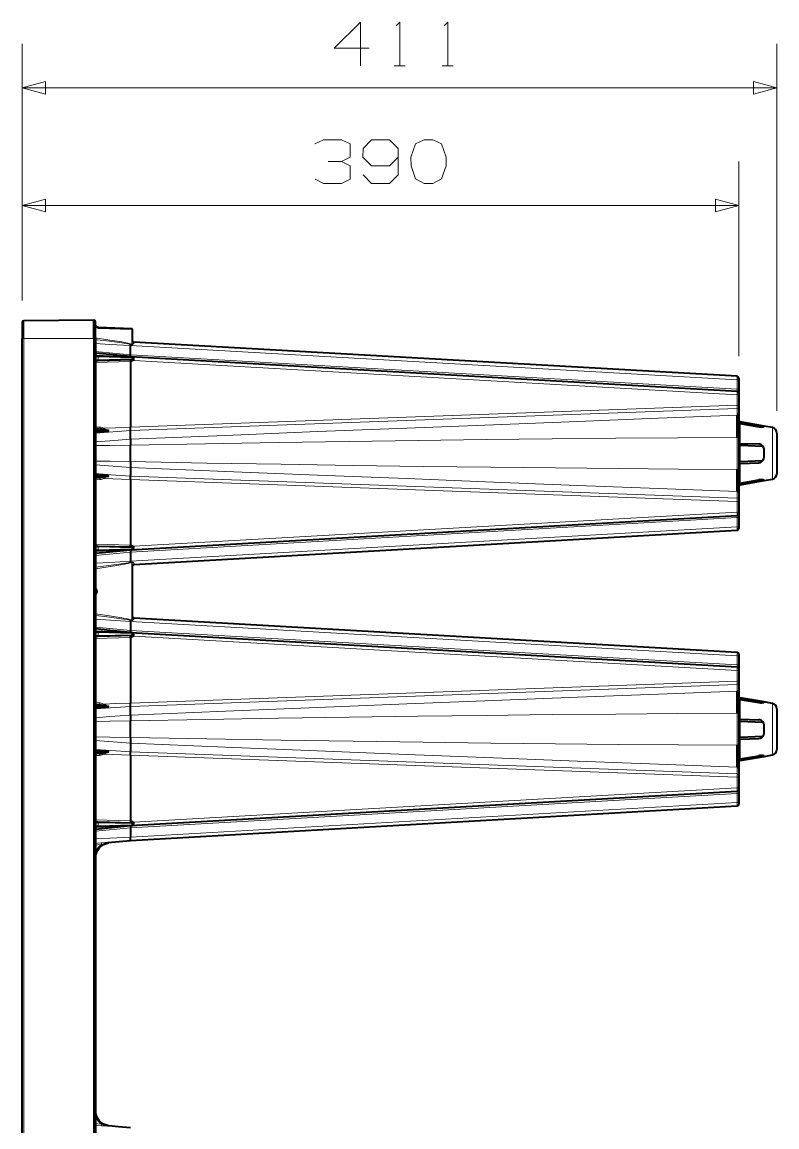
# Model space of a CAD drawing. Header units: millimetres. Extents: x 0 to 2941, y -405 to 1422.
# Drawn here: x 1472 to 1883, y 711 to 1312 of the extents above; entities that cross this region are included whole.
import ezdxf

# ---------------------------------------------------------------- set-up
doc = ezdxf.new("R2010")
doc.units = ezdxf.units.MM
doc.layers.add('FINE', color=9, linetype='Continuous')
doc.layers.add('OUTLINE', color=7, linetype='Continuous')

msp = doc.modelspace()

# ---------------------------------------------------------------- linework, layer by layer
at = {"layer": 'FINE', "lineweight": 9}
for p, q in [((1472.47, 1160.65), (1472.47, 1300.3)), ((1883.22, 1100.57), (1883.22, 1300.3)), ((1674.97, 1288.3), (1680.97, 1288.3)), ((1701.12, 1288.3), (1707.12, 1288.3)), ((1472.47, 1276.3), (1883.22, 1276.3)), ((1472.47, 1160.65), (1472.47, 1236.3)), ((1862.47, 1130.4), (1862.47, 1236.3)), ((1472.47, 1212.3), (1862.47, 1212.3)), ((1512.47, 1146.13), (1513.92, 1145.44)), ((1513.92, 1145.44), (1532.28, 1144.8)), ((1532.28, 1145.3), (1532.28, 1144.8)), ((1532.28, 1144.8), (1532.28, 1136.87)), ((1473.47, 1139.99), (1473.47, 590.02)), ((1511.51, 1139.99), (1511.47, 1139.99)), ((1511.51, 9.99), (1511.51, 1139.99)), ((1531.47, 1136.71), (1532.24, 1136.61)), ((1532.28, 1136.87), (1531.54, 1136.99)), ((1533.39, 1137.65), (1533.41, 1138)), ((1531.47, 1131.14), (1512.47, 1132.98)), ((1861.53, 1112.4), (1531.47, 1131.14)), ((1531.47, 1130.06), (1532.24, 1130.03)), ((1532.28, 1129.5), (1532.28, 1130)), ((1531.47, 1127.37), (1512.47, 1126.87)), ((1532.25, 1127.39), (1531.47, 1127.37)), ((1533.29, 1128.04), (1532.25, 1127.39)), ((1532.28, 1128.39), (1532.28, 1128.89)), ((1861.53, 1109.4), (1533.29, 1128.04)), ((1533.39, 1129.21), (1533.41, 1128.4)), ((1861.53, 1112.4), (1861.53, 1117.4)), ((1861.53, 1103.64), (1861.53, 1109.4)), ((1531.47, 1091.7), (1861.53, 1103.64)), ((1861.53, 1101.83), (1531.47, 1089.89)), ((1861.53, 1098.22), (1861.53, 1101.83)), ((1862.56, 1094.31), (1862.78, 1094.27)), ((1512.47, 1091.79), (1514.77, 1091.73)), ((1531.47, 1089.89), (1512.47, 1088.52)), ((1531.47, 1069.79), (1512.47, 1071.25)), ((1531.47, 1063.28), (1516.88, 1063.81)), ((1531.47, 1065.09), (1861.53, 1053.15)), ((1861.53, 1051.34), (1531.47, 1063.28)), ((1862.78, 1060.71), (1862.56, 1060.68)), ((1861.53, 1053.15), (1861.53, 1056.76)), ((1533.29, 1026.94), (1861.53, 1045.58)), ((1861.53, 1045.58), (1861.53, 1051.34)), ((1861.53, 1042.59), (1531.47, 1023.84)), ((1861.53, 1037.58), (1861.53, 1042.59)), ((1531.47, 1018.84), (1861.53, 1037.58)), ((1531.47, 1027.62), (1512.47, 1028.11)), ((1532.25, 1027.6), (1531.47, 1027.62)), ((1533.29, 1026.94), (1532.25, 1027.6)), ((1531.47, 1023.84), (1512.47, 1022)), ((1532.28, 1026.1), (1513.92, 1026.58)), ((1513.92, 1026.58), (1513.92, 1025.01)), ((1513.92, 1025.01), (1532.28, 1025.49)), ((1531.47, 1024.92), (1532.24, 1024.95)), ((1532.28, 1026.1), (1532.28, 1026.6)), ((1532.28, 1025.49), (1532.28, 1026.1)), ((1532.28, 1024.99), (1532.28, 1025.49)), ((1533.39, 1025.77), (1533.41, 1026.58)), ((1532.24, 1018.37), (1531.47, 1018.27)), ((1531.54, 1017.99), (1532.28, 1018.12)), ((1532.28, 1018.12), (1532.28, 986.87)), ((1513.45, 1002.23), (1513.45, 1002.75)), ((1531.47, 986.14), (1512.47, 987.23)), ((1531.47, 986.71), (1532.24, 986.61)), ((1861.53, 967.4), (1531.47, 986.14)), ((1532.28, 986.87), (1531.54, 986.99)), ((1533.39, 987.65), (1533.41, 988)), ((1531.47, 981.14), (1861.53, 962.4)), ((1532.24, 980.03), (1531.47, 980.06)), ((1532.28, 979.5), (1532.28, 980)), ((1512.47, 976.87), (1531.47, 977.37)), ((1532.28, 978.39), (1532.28, 978.89)), ((1533.41, 978.4), (1533.39, 979.21)), ((1861.53, 962.4), (1861.53, 967.4)), ((1861.53, 953.64), (1861.53, 959.4)), ((1531.47, 941.7), (1861.53, 953.64)), ((1861.53, 951.83), (1531.47, 939.89)), ((1861.53, 948.22), (1861.53, 951.83)), ((1862.56, 944.31), (1862.78, 944.27)), ((1514.77, 941.73), (1512.47, 941.79)), ((1531.47, 939.89), (1512.47, 938.52)), ((1531.47, 919.79), (1512.47, 921.25)), ((1531.47, 913.28), (1516.88, 913.81)), ((1531.47, 915.09), (1861.53, 903.15)), ((1514.77, 913.25), (1512.47, 913.19)), ((1861.53, 901.34), (1531.47, 913.28)), ((1862.78, 910.71), (1862.56, 910.68)), ((1861.53, 903.15), (1861.53, 906.76)), ((1861.53, 895.58), (1861.53, 901.34)), ((1533.29, 876.94), (1861.53, 895.58)), ((1861.53, 892.59), (1531.47, 873.84)), ((1531.47, 868.84), (1861.53, 887.58)), ((1512.47, 878.11), (1531.47, 877.62)), ((1531.47, 877.62), (1532.25, 877.6)), ((1532.25, 877.6), (1533.29, 876.94)), ((1531.47, 873.84), (1512.47, 872)), ((1532.24, 874.95), (1531.47, 874.92)), ((1532.28, 876.1), (1532.28, 876.6)), ((1532.28, 874.99), (1532.28, 875.49))]:
    msp.add_line(p, q, dxfattribs=at)
for points in [[(1661.32, 1297.8), (1642.32, 1297.8), (1656.57, 1312.05), (1656.57, 1288.3)], [(1675.97, 1310.05), (1677.97, 1312.05), (1677.97, 1288.3)], [(1702.12, 1310.05), (1704.12, 1312.05), (1704.12, 1288.3)], [(1646.2, 1236.3), (1650.95, 1238.55), (1650.95, 1245.8), (1646.2, 1248.05), (1636.45, 1248.05), (1631.7, 1245.8)], [(1658.1, 1229.05), (1662.6, 1224.3), (1672.35, 1224.3), (1677.1, 1229.05), (1677.1, 1243.3), (1672.35, 1248.05), (1662.6, 1248.05), (1658.1, 1243.3), (1657.85, 1238.55), (1662.6, 1233.8), (1672.35, 1233.8), (1677.1, 1238.55)], [(1631.95, 1226.55), (1636.45, 1224.3), (1646.2, 1224.3), (1650.95, 1226.55), (1650.95, 1233.8), (1646.2, 1236.3), (1638.95, 1236.3)], [(1511.47, 1139.99), (1473.47, 1139.99), (1473.47, 1142.98), (1473.47, 1145.67), (1473.47, 1147.81), (1473.47, 1149.18), (1473.47, 1149.65)], [(1511.51, 1149.89), (1511.51, 1149.41), (1511.51, 1148), (1511.51, 1145.81), (1511.51, 1143.05), (1511.51, 1139.99)], [(1512.47, 1147.08), (1512.5, 1147.09), (1512.51, 1147.09)], [(1513.92, 1145.94), (1513.93, 1145.79), (1513.92, 1145.44)], [(1532.47, 1144.8), (1532.42, 1144.8), (1532.28, 1144.8)], [(1473.47, 1139.99), (1472.76, 1139.99), (1472.47, 1139.99)], [(1512.47, 1139.99), (1512.19, 1139.99), (1511.51, 1139.99)], [(1531.54, 1136.99), (1530.04, 1137.39), (1526.76, 1138.07), (1520.19, 1139.14), (1513.42, 1140.08), (1512.47, 1140.21)], [(1512.47, 1139.41), (1513.33, 1139.31), (1520.09, 1138.46), (1526.67, 1137.55), (1529.96, 1137.01), (1531.47, 1136.71)], [(1531.47, 1136.14), (1520.27, 1136.78), (1512.47, 1137.23)], [(1531.47, 1136.14), (1861.53, 1117.4), (1861.55, 1118.81), (1861.53, 1119.4)], [(1532.24, 1136.61), (1532.29, 1136.61), (1532.4, 1136.62), (1532.57, 1136.68), (1532.71, 1136.76), (1532.98, 1137), (1533.3, 1137.39), (1533.39, 1137.6), (1533.39, 1137.65)], [(1532.28, 1136.87), (1532.26, 1136.74), (1532.24, 1136.61)], [(1532.47, 1138.46), (1532.46, 1138.06), (1532.41, 1137.51), (1532.37, 1137.21), (1532.35, 1137.05), (1532.33, 1136.96), (1532.32, 1136.91), (1532.3, 1136.87), (1532.3, 1136.87), (1532.29, 1136.86), (1532.29, 1136.86), (1532.29, 1136.86), (1532.28, 1136.86), (1532.28, 1136.87)], [(1532.47, 1138.98), (1532.74, 1138.31), (1533.41, 1138)], [(1532.47, 1138.46), (1532.74, 1137.91), (1533.39, 1137.65)], [(1533.41, 1138), (1533.39, 1138.02), (1533.29, 1138.04)], [(1512.47, 1130.91), (1513.33, 1130.87), (1520.09, 1130.59), (1526.67, 1130.29), (1529.96, 1130.13), (1531.47, 1130.06)], [(1512.47, 1130.23), (1512.5, 1130.13), (1512.51, 1130.03)], [(1513.92, 1129.98), (1513.02, 1130.01), (1512.51, 1130.03)], [(1513.92, 1129.98), (1513.93, 1130.33), (1513.92, 1130.48)], [(1532.28, 1130), (1532.26, 1130.01), (1532.24, 1130.03)], [(1532.24, 1130.03), (1532.29, 1130.03), (1532.4, 1130.02), (1532.57, 1129.99), (1532.71, 1129.95), (1532.98, 1129.82), (1533.3, 1129.51), (1533.39, 1129.28), (1533.39, 1129.21)], [(1532.47, 1129.8), (1532.74, 1129.4), (1533.39, 1129.21)], [(1512.47, 1128.16), (1512.5, 1128.25), (1512.51, 1128.36)], [(1512.51, 1128.36), (1513.02, 1128.37), (1513.92, 1128.41)], [(1513.92, 1127.91), (1513.93, 1128.05), (1513.92, 1128.41)], [(1532.28, 1128.39), (1532.25, 1128.09), (1532.25, 1127.39)], [(1532.47, 1129.5), (1532.42, 1129.5), (1532.28, 1129.5)], [(1532.47, 1128.89), (1532.42, 1128.89), (1532.28, 1128.89)], [(1532.45, 1128.5), (1532.69, 1128.35), (1533.29, 1128.04)], [(1532.47, 1128.59), (1532.74, 1128.46), (1533.41, 1128.4)], [(1533.41, 1128.4), (1533.39, 1128.24), (1533.29, 1128.04)], [(1861.53, 1117.4), (1862.2, 1117.4), (1862.47, 1117.4)], [(1861.53, 1112.4), (1862.2, 1112.4), (1862.47, 1112.4)], [(1861.53, 1111.4), (1861.55, 1111.69), (1861.53, 1112.4)], [(1861.53, 1109.4), (1861.55, 1110.81), (1861.53, 1111.4)], [(1861.53, 1109.4), (1862.2, 1109.4), (1862.47, 1109.4)], [(1861.53, 1103.64), (1862.2, 1103.64), (1862.47, 1103.64)], [(1861.53, 1101.83), (1861.54, 1102.57), (1861.53, 1103.64)], [(1861.53, 1101.83), (1862.2, 1102.12), (1862.47, 1102.74)], [(1531.47, 1085.19), (1583.11, 1087.28), (1633.26, 1089.3), (1681.91, 1091.24), (1729.06, 1093.1), (1774.71, 1094.88), (1818.87, 1096.59), (1861.53, 1098.22)], [(1863.3, 1094.6), (1863.3, 1094.45), (1863.3, 1094.01)], [(1863.3, 1093.7), (1863.3, 1092.03), (1863.3, 1089.59), (1863.3, 1086.5), (1863.3, 1082.94)], [(1512.47, 1090.36), (1512.48, 1090.34), (1512.48, 1090.32)], [(1512.47, 1089.67), (1512.47, 1089.67), (1512.47, 1089.68), (1512.47, 1089.68)], [(1512.48, 1089.68), (1512.47, 1089.66), (1512.47, 1089.64)], [(1519.63, 1089.53), (1519.62, 1089.52), (1519.27, 1089.42), (1518.92, 1089.34), (1517.87, 1089.18), (1516.79, 1089.1), (1514.81, 1089.03), (1512.47, 1088.94)], [(1514.84, 1090.73), (1514.78, 1091.02), (1514.77, 1091.73)], [(1514.77, 1091.73), (1515.45, 1091.66), (1516.88, 1091.17)], [(1516.58, 1090.52), (1516.71, 1090.82), (1516.88, 1091.17)], [(1516.79, 1089.1), (1516.83, 1089.25), (1516.87, 1089.31)], [(1531.47, 1091.7), (1523.3, 1091.41), (1516.88, 1091.17)], [(1516.88, 1091.17), (1518.21, 1090.55), (1519.61, 1089.82), (1519.62, 1089.81), (1519.62, 1089.74), (1519.62, 1089.68), (1519.63, 1089.62), (1519.63, 1089.55), (1519.63, 1089.53)], [(1880.74, 1077.49), (1880.74, 1081.12), (1880.74, 1084.51), (1880.74, 1087.41), (1880.74, 1089.64), (1880.74, 1091.04), (1880.74, 1091.52)], [(1531.47, 1085.19), (1520.27, 1084.33), (1512.47, 1083.73)], [(1531.47, 1081.99), (1520.27, 1081.82), (1512.47, 1081.7)], [(1861.53, 1086.21), (1829.12, 1086), (1795.56, 1085.73), (1760.85, 1085.4), (1724.99, 1084.99), (1687.98, 1084.52), (1650.52, 1083.99), (1611.95, 1083.39), (1572.26, 1082.73), (1531.47, 1081.99)], [(1861.53, 1086.21), (1861.9, 1086.18), (1862.2, 1086.12), (1862.4, 1086.02), (1862.47, 1085.91)], [(1861.53, 1068.77), (1861.53, 1074.54), (1861.53, 1080.44), (1861.53, 1086.21)], [(1863.3, 1081.92), (1863.3, 1077.49), (1863.3, 1073.06)], [(1880.74, 1063.46), (1880.74, 1063.94), (1880.74, 1065.34), (1880.74, 1067.57), (1880.74, 1070.48), (1880.74, 1073.86), (1880.74, 1077.49)], [(1531.47, 1072.99), (1520.27, 1073.17), (1512.47, 1073.29)], [(1531.47, 1072.99), (1572.99, 1072.24), (1613.37, 1071.57), (1652.59, 1070.96), (1690.66, 1070.43), (1727.59, 1069.96), (1762.74, 1069.57), (1796.78, 1069.24), (1829.71, 1068.97), (1861.53, 1068.77)], [(1861.53, 1056.76), (1818.87, 1058.4), (1774.71, 1060.1), (1729.06, 1061.89), (1681.9, 1063.75), (1633.26, 1065.68), (1583.11, 1067.7), (1531.47, 1069.79)], [(1863.3, 1072.04), (1863.3, 1068.48), (1863.3, 1065.4), (1863.3, 1062.95), (1863.3, 1061.28)], [(1531.47, 1065.09), (1520.83, 1065.86), (1512.47, 1066.47)], [(1512.47, 1066.04), (1513.46, 1066), (1516.79, 1065.88), (1517.85, 1065.8), (1518.92, 1065.64), (1519.27, 1065.56), (1519.62, 1065.46), (1519.63, 1065.46), (1519.63, 1065.4), (1519.63, 1065.33), (1519.62, 1065.25), (1519.62, 1065.17)], [(1512.48, 1065.31), (1512.47, 1065.32), (1512.47, 1065.34)], [(1512.48, 1064.68), (1512.48, 1064.65), (1512.47, 1064.63)], [(1512.47, 1063.19), (1514.77, 1063.25), (1515.45, 1063.33), (1516.88, 1063.81)], [(1514.84, 1064.25), (1514.78, 1063.96), (1514.77, 1063.25)], [(1516.58, 1064.47), (1516.71, 1064.17), (1516.88, 1063.81)], [(1516.79, 1065.88), (1516.83, 1065.73), (1516.87, 1065.68)], [(1516.88, 1063.81), (1518.62, 1064.66), (1519.61, 1065.17), (1519.62, 1065.17)], [(1861.53, 1068.77), (1861.9, 1068.8), (1862.2, 1068.86), (1862.4, 1068.96), (1862.47, 1069.07)], [(1863.3, 1060.97), (1863.3, 1060.53), (1863.3, 1060.39)], [(1861.53, 1056.76), (1861.9, 1056.68), (1862.2, 1056.48), (1862.4, 1056.19), (1862.47, 1055.86)], [(1861.53, 1053.15), (1862.2, 1052.87), (1862.47, 1052.24)], [(1861.53, 1051.34), (1861.54, 1052.41), (1861.53, 1053.15)], [(1861.53, 1051.34), (1862.2, 1051.34), (1862.47, 1051.34)], [(1861.53, 1045.58), (1862.2, 1045.58), (1862.47, 1045.58)], [(1861.53, 1043.58), (1861.55, 1044.17), (1861.53, 1045.58)], [(1861.53, 1042.59), (1861.55, 1043.29), (1861.53, 1043.58)], [(1861.53, 1042.59), (1862.2, 1042.59), (1862.47, 1042.59)], [(1861.53, 1037.58), (1862.2, 1037.58), (1862.47, 1037.58)], [(1861.53, 1035.58), (1861.55, 1036.17), (1861.53, 1037.58)], [(1532.28, 1026.6), (1532.25, 1026.89), (1532.25, 1027.6)], [(1512.51, 1026.63), (1512.5, 1026.73), (1512.47, 1026.83)], [(1512.47, 1024.76), (1512.5, 1024.85), (1512.51, 1024.96)], [(1512.47, 1024.08), (1516.3, 1024.23), (1524.04, 1024.57), (1530.28, 1024.86), (1531.47, 1024.92)], [(1513.92, 1026.58), (1513.02, 1026.61), (1512.51, 1026.63)], [(1512.51, 1024.96), (1513.02, 1024.97), (1513.92, 1025.01)], [(1513.92, 1026.58), (1513.93, 1026.93), (1513.92, 1027.08)], [(1513.92, 1024.51), (1513.93, 1024.65), (1513.92, 1025.01)], [(1532.24, 1024.95), (1532.35, 1024.96), (1532.46, 1024.97), (1532.65, 1025.01), (1533.05, 1025.21), (1533.33, 1025.51), (1533.39, 1025.77)], [(1532.28, 1024.99), (1532.26, 1024.98), (1532.24, 1024.95)], [(1532.28, 1026.1), (1532.42, 1026.1), (1532.47, 1026.1)], [(1532.28, 1025.49), (1532.42, 1025.49), (1532.47, 1025.49)], [(1532.45, 1026.49), (1532.69, 1026.63), (1533.29, 1026.94)], [(1532.47, 1026.4), (1532.74, 1026.52), (1533.41, 1026.58)], [(1532.47, 1025.19), (1532.74, 1025.59), (1533.39, 1025.77)], [(1533.41, 1026.58), (1533.38, 1026.76), (1533.35, 1026.83), (1533.29, 1026.94)], [(1531.47, 1018.84), (1520.27, 1018.2), (1512.47, 1017.76)], [(1531.47, 1018.28), (1531.42, 1018.27), (1530.17, 1018.01), (1523.92, 1017.03), (1512.47, 1015.57)], [(1512.47, 1014.78), (1515.84, 1015.22), (1524.01, 1016.44), (1530.26, 1017.65), (1531.54, 1017.99)], [(1532.24, 1018.37), (1532.26, 1018.24), (1532.28, 1018.12)], [(1533.41, 1016.99), (1533.39, 1017.33), (1533.33, 1017.56), (1533.05, 1017.92), (1532.65, 1018.26), (1532.46, 1018.35), (1532.35, 1018.37), (1532.24, 1018.37)], [(1532.28, 1018.12), (1532.28, 1018.12), (1532.29, 1018.12), (1532.29, 1018.12), (1532.29, 1018.12), (1532.3, 1018.12), (1532.3, 1018.11), (1532.32, 1018.07), (1532.36, 1017.89), (1532.44, 1017.19), (1532.47, 1016.53)], [(1533.39, 1017.33), (1532.74, 1017.07), (1532.47, 1016.53)], [(1533.41, 1016.99), (1532.74, 1016.68), (1532.47, 1016)], [(1533.29, 1016.94), (1533.35, 1016.95), (1533.4, 1016.97), (1533.41, 1016.99)], [(1512.47, 1004.16), (1513.18, 1003.61), (1513.45, 1002.75)], [(1513.45, 1002.75), (1512.76, 1002.75), (1512.47, 1002.75)], [(1513.45, 1002.23), (1512.76, 1002.23), (1512.47, 1002.23)], [(1513.45, 1002.23), (1513.18, 1001.37), (1512.47, 1000.82)], [(1531.54, 986.99), (1530.5, 987.27), (1526.7, 988.08), (1520.12, 989.15), (1512.47, 990.21)], [(1512.47, 989.41), (1512.82, 989.37), (1520.03, 988.47), (1526.61, 987.56), (1530.42, 986.92), (1531.47, 986.7)], [(1532.24, 986.61), (1532.29, 986.61), (1532.4, 986.62), (1532.57, 986.68), (1532.71, 986.76), (1532.98, 987), (1533.3, 987.39), (1533.39, 987.6), (1533.39, 987.65)], [(1532.24, 986.61), (1532.26, 986.74), (1532.28, 986.87)], [(1532.47, 988.46), (1532.46, 988.06), (1532.41, 987.51), (1532.37, 987.21), (1532.35, 987.04), (1532.33, 986.96), (1532.32, 986.91), (1532.3, 986.87), (1532.3, 986.87), (1532.29, 986.86), (1532.29, 986.86), (1532.29, 986.86), (1532.28, 986.86), (1532.28, 986.87)], [(1533.41, 988), (1532.74, 988.31), (1532.47, 988.98)], [(1533.39, 987.65), (1532.74, 987.91), (1532.47, 988.46)], [(1533.41, 988), (1533.38, 988.02), (1533.35, 988.03), (1533.29, 988.04)], [(1531.47, 981.14), (1520.27, 982.22), (1512.47, 982.98)], [(1531.47, 980.06), (1529.96, 980.13), (1526.67, 980.29), (1520.09, 980.59), (1512.47, 980.91)], [(1512.51, 980.03), (1512.5, 980.13), (1512.47, 980.23)], [(1513.92, 979.98), (1513.02, 980.01), (1512.51, 980.03)], [(1513.92, 979.98), (1513.93, 980.33), (1513.92, 980.48)], [(1532.24, 980.03), (1532.26, 980.01), (1532.28, 980)], [(1533.39, 979.21), (1533.33, 979.46), (1533.3, 979.51), (1532.98, 979.82), (1532.71, 979.95), (1532.57, 979.99), (1532.4, 980.02), (1532.29, 980.03), (1532.24, 980.03)], [(1532.28, 979.5), (1532.42, 979.5), (1532.47, 979.5)], [(1533.39, 979.21), (1532.74, 979.4), (1532.47, 979.8)], [(1512.47, 978.16), (1512.5, 978.25), (1512.51, 978.36)], [(1512.51, 978.36), (1513.02, 978.37), (1513.92, 978.41)], [(1513.92, 977.91), (1513.93, 978.05), (1513.92, 978.41)], [(1531.47, 977.37), (1532.25, 977.39), (1533.29, 978.04)], [(1532.25, 977.39), (1532.25, 978.09), (1532.28, 978.39)], [(1532.28, 978.89), (1532.42, 978.89), (1532.47, 978.89)], [(1533.29, 978.04), (1532.69, 978.35), (1532.45, 978.5)], [(1533.41, 978.4), (1532.74, 978.46), (1532.47, 978.59)], [(1861.53, 959.4), (1533.29, 978.04), (1533.38, 978.21), (1533.4, 978.28), (1533.41, 978.4)], [(1861.53, 967.4), (1861.55, 968.81), (1861.53, 969.4)], [(1862.47, 967.4), (1862.2, 967.4), (1861.53, 967.4)], [(1862.47, 962.4), (1862.2, 962.4), (1861.53, 962.4)], [(1861.53, 961.4), (1861.55, 961.69), (1861.53, 962.4)], [(1861.53, 959.4), (1861.55, 960.81), (1861.53, 961.4)], [(1862.47, 959.4), (1862.2, 959.4), (1861.53, 959.4)], [(1862.47, 953.64), (1862.2, 953.64), (1861.53, 953.64)], [(1861.53, 951.83), (1861.54, 952.57), (1861.53, 953.64)], [(1862.47, 952.74), (1862.2, 952.12), (1861.53, 951.83)], [(1531.47, 935.19), (1583.11, 937.28), (1633.26, 939.3), (1681.91, 941.24), (1729.06, 943.1), (1774.71, 944.88), (1818.87, 946.59), (1861.53, 948.22)], [(1862.47, 949.12), (1862.4, 948.79), (1862.2, 948.5), (1861.9, 948.3), (1861.53, 948.22)], [(1863.3, 944.6), (1863.3, 944.45), (1863.3, 944.01)], [(1863.3, 943.7), (1863.3, 942.03), (1863.3, 939.59), (1863.3, 936.5), (1863.3, 932.94)], [(1512.48, 940.32), (1512.48, 940.34), (1512.47, 940.36)], [(1512.47, 939.67), (1512.47, 939.67), (1512.47, 939.68), (1512.48, 939.68)], [(1512.47, 939.64), (1512.47, 939.66), (1512.48, 939.68)], [(1516.79, 939.1), (1514.81, 939.03), (1512.47, 938.94)], [(1514.77, 941.73), (1514.78, 941.02), (1514.84, 940.73)], [(1516.88, 941.17), (1515.45, 941.66), (1514.77, 941.73)], [(1516.88, 941.17), (1516.71, 940.82), (1516.58, 940.52)], [(1519.63, 939.53), (1519.62, 939.52), (1519.27, 939.42), (1518.92, 939.34), (1517.87, 939.18), (1516.79, 939.1)], [(1516.87, 939.31), (1516.83, 939.25), (1516.79, 939.1)], [(1531.47, 941.7), (1523.3, 941.41), (1516.88, 941.17)], [(1519.62, 939.81), (1519.61, 939.82), (1517.69, 940.83), (1516.88, 941.17)], [(1519.62, 939.81), (1519.62, 939.74), (1519.62, 939.68), (1519.63, 939.62), (1519.63, 939.55), (1519.63, 939.53)], [(1880.74, 927.49), (1880.74, 931.12), (1880.74, 934.51), (1880.74, 937.41), (1880.74, 939.64), (1880.74, 941.04), (1880.74, 941.52)], [(1531.47, 935.19), (1520.27, 934.33), (1512.47, 933.73)], [(1531.47, 931.99), (1520.27, 931.82), (1512.47, 931.7)], [(1861.53, 936.21), (1829.12, 936), (1795.56, 935.73), (1760.85, 935.4), (1724.99, 934.99), (1687.98, 934.52), (1650.52, 933.99), (1611.95, 933.39), (1572.26, 932.73), (1531.47, 931.99)], [(1862.47, 935.91), (1862.4, 936.02), (1862.2, 936.12), (1861.9, 936.19), (1861.53, 936.21)], [(1861.53, 918.77), (1861.53, 924.54), (1861.53, 930.44), (1861.53, 936.21)], [(1863.3, 931.92), (1863.3, 927.49), (1863.3, 923.06)], [(1880.74, 913.46), (1880.74, 913.94), (1880.74, 915.34), (1880.74, 917.57), (1880.74, 920.48), (1880.74, 923.86), (1880.74, 927.49)], [(1531.47, 922.99), (1520.27, 923.17), (1512.47, 923.29)], [(1531.47, 922.99), (1572.99, 922.24), (1613.37, 921.57), (1652.59, 920.96), (1690.66, 920.43), (1727.59, 919.96), (1762.74, 919.57), (1796.78, 919.24), (1829.71, 918.97), (1861.53, 918.77)], [(1861.53, 906.76), (1818.87, 908.4), (1774.71, 910.1), (1729.06, 911.89), (1681.9, 913.75), (1633.26, 915.68), (1583.11, 917.7), (1531.47, 919.79)], [(1863.3, 922.04), (1863.3, 918.48), (1863.3, 915.4), (1863.3, 912.95), (1863.3, 911.28)], [(1531.47, 915.09), (1520.83, 915.86), (1512.47, 916.47)], [(1512.47, 916.04), (1513.46, 916), (1516.79, 915.88)], [(1512.48, 915.31), (1512.47, 915.32), (1512.47, 915.34)], [(1512.47, 914.63), (1512.48, 914.64), (1512.48, 914.66)], [(1514.84, 914.25), (1514.78, 913.96), (1514.77, 913.25)], [(1516.88, 913.81), (1515.45, 913.33), (1514.77, 913.25)], [(1516.58, 914.47), (1516.71, 914.17), (1516.88, 913.81)], [(1516.87, 915.68), (1516.83, 915.73), (1516.79, 915.88)], [(1516.79, 915.88), (1517.85, 915.8), (1518.92, 915.64), (1519.27, 915.56), (1519.62, 915.46), (1519.63, 915.46)], [(1519.62, 915.17), (1519.61, 915.17), (1518.21, 914.43), (1517.81, 914.22), (1516.88, 913.81)], [(1519.63, 915.46), (1519.63, 915.4), (1519.63, 915.33), (1519.62, 915.25), (1519.62, 915.17)], [(1862.47, 919.07), (1862.4, 918.96), (1862.2, 918.86), (1861.9, 918.8), (1861.53, 918.77)], [(1863.3, 910.97), (1863.3, 910.53), (1863.3, 910.39)], [(1861.53, 906.76), (1861.9, 906.68), (1862.2, 906.48), (1862.4, 906.19), (1862.47, 905.86)], [(1861.53, 903.15), (1862.2, 902.87), (1862.47, 902.24)], [(1861.53, 901.34), (1861.54, 902.41), (1861.53, 903.15)], [(1861.53, 901.34), (1862.2, 901.34), (1862.47, 901.34)], [(1861.53, 895.58), (1862.2, 895.58), (1862.47, 895.58)], [(1861.53, 893.58), (1861.55, 894.17), (1861.53, 895.58)], [(1861.53, 892.59), (1861.55, 893.29), (1861.53, 893.58)], [(1861.53, 892.59), (1862.2, 892.59), (1862.47, 892.59)], [(1861.53, 885.58), (1861.55, 886.17), (1861.53, 887.58), (1861.53, 892.59)], [(1861.53, 887.58), (1862.2, 887.58), (1862.47, 887.58)], [(1532.25, 877.6), (1532.25, 876.89), (1532.28, 876.6)], [(1512.51, 876.63), (1512.5, 876.73), (1512.47, 876.83)], [(1512.47, 874.76), (1512.5, 874.85), (1512.51, 874.96)], [(1531.47, 874.92), (1530.28, 874.86), (1524.04, 874.57), (1512.47, 874.08)], [(1513.92, 876.58), (1513.02, 876.61), (1512.51, 876.63)], [(1512.51, 874.96), (1513.02, 874.97), (1513.92, 875.01)], [(1513.92, 876.58), (1513.93, 876.93), (1513.92, 877.08)], [(1513.92, 874.51), (1513.93, 874.65), (1513.92, 875.01)], [(1533.39, 875.77), (1533.33, 875.51), (1533.05, 875.21), (1532.65, 875.01), (1532.46, 874.97), (1532.35, 874.96), (1532.24, 874.95)], [(1532.24, 874.95), (1532.26, 874.98), (1532.28, 874.99)], [(1532.28, 876.1), (1532.42, 876.1), (1532.47, 876.1)], [(1532.28, 875.49), (1532.42, 875.49), (1532.47, 875.49)], [(1533.29, 876.94), (1532.69, 876.63), (1532.45, 876.49)], [(1533.41, 876.58), (1532.74, 876.52), (1532.47, 876.4)], [(1533.39, 875.77), (1532.74, 875.59), (1532.47, 875.19)], [(1533.29, 876.94), (1533.35, 876.83), (1533.4, 876.65), (1533.41, 876.58), (1533.39, 875.77)], [(1531.47, 868.84), (1520.27, 868.2), (1512.47, 867.76)], [(1512.47, 865.32), (1513.46, 865.44), (1515.63, 865.68), (1517.76, 865.79), (1519.59, 865.77), (1519.61, 865.77)], [(1519.61, 865.77), (1518.76, 865.63), (1516.26, 864.6), (1514.24, 862.79), (1512.93, 860.43), (1512.47, 857.76)], [(1515.63, 865.68), (1515.66, 865.32), (1515.72, 864.83)], [(1519.61, 865.77), (1519.59, 865.77), (1519.11, 865.73), (1517.64, 865.48), (1515.72, 864.83)], [(1519.65, 865.72), (1519.63, 865.72), (1519.26, 865.67)], [(1519.61, 865.77), (1519.62, 865.75), (1519.63, 865.74), (1519.64, 865.73), (1519.65, 865.72)], [(1515.72, 864.83), (1513.63, 864.57), (1512.47, 864.44)], [(1512.47, 860.6), (1513.05, 861.89), (1513.86, 863.1), (1514.72, 864.02), (1515.72, 864.83)], [(1512.47, 719.72), (1512.93, 717.06), (1514.24, 714.69), (1516.26, 712.89), (1518.76, 711.85), (1519.61, 711.71)], [(1512.47, 713.04), (1513.63, 712.91), (1515.72, 712.66), (1514.74, 713.44), (1513.86, 714.38), (1512.64, 716.52)], [(1515.63, 711.8), (1513.64, 712.03), (1512.47, 712.16)], [(1515.63, 711.8), (1515.66, 712.17), (1515.72, 712.66)], [(1519.7, 711.78), (1519.67, 711.78), (1519.63, 711.75), (1519.62, 711.74), (1519.61, 711.71), (1519.59, 711.71), (1517.76, 711.69), (1515.63, 711.8)], [(1515.72, 712.66), (1517.64, 712), (1519.11, 711.76), (1519.59, 711.72), (1519.61, 711.71)]]:
    msp.add_lwpolyline(points, dxfattribs=at)
for points in [[(1472.47, 1276.3), (1485.17, 1272.9), (1485.17, 1279.7)], [(1883.22, 1276.3), (1870.52, 1279.7), (1870.52, 1272.9)], [(1696, 1224.3), (1700.75, 1226.8), (1703.25, 1233.8), (1703.25, 1238.55), (1700.75, 1245.8), (1696, 1248.05), (1691.25, 1248.05), (1686.5, 1245.8), (1684, 1238.55), (1684.25, 1233.8), (1686.5, 1226.8), (1691.25, 1224.3)], [(1472.47, 1212.3), (1485.17, 1208.9), (1485.17, 1215.7)], [(1862.47, 1212.3), (1849.77, 1215.7), (1849.77, 1208.9)], [(1513.92, 1128.41), (1532.28, 1128.89), (1532.28, 1129.5), (1513.92, 1129.98)], [(1513.92, 978.41), (1532.28, 978.89), (1532.28, 979.5), (1513.92, 979.98)], [(1513.92, 875.01), (1532.28, 875.49), (1532.28, 876.1), (1513.92, 876.58)]]:
    msp.add_lwpolyline(points, close=True, dxfattribs=at)
at = {"layer": 'OUTLINE', "lineweight": 40}
for p, q in [((1511.47, 1149.98), (1473.47, 1149.65)), ((1511.51, 1149.89), (1511.47, 1149.89)), ((1512.47, 1148.99), (1512.47, 1148.99)), ((1512.47, 1148.99), (1512.47, 1148.89)), ((1532.28, 1145.3), (1513.92, 1145.94)), ((1472.47, 590.02), (1472.47, 1139.99)), ((1512.47, 1139.99), (1512.47, 1003.24)), ((1531.47, 1136.71), (1531.47, 1136.14)), ((1531.47, 1136.71), (1531.47, 1136.71)), ((1531.47, 1131.14), (1531.47, 1136.14)), ((1532.48, 1138.86), (1532.49, 1138.98)), ((1532.59, 1138.55), (1532.51, 1138.71)), ((1861.53, 1119.4), (1533.29, 1138.04)), ((1513.92, 1130.48), (1532.28, 1130)), ((1531.47, 1130.06), (1531.47, 1130.14)), ((1531.47, 1130.14), (1861.53, 1111.4)), ((1531.47, 1130.06), (1531.47, 1130.06)), ((1532.47, 1129.8), (1532.47, 1129.5)), ((1513.92, 1127.91), (1512.47, 1127.87)), ((1532.28, 1128.39), (1513.92, 1127.91)), ((1531.47, 1127.37), (1531.47, 1091.7)), ((1531.47, 1127.37), (1531.47, 1127.37)), ((1532.47, 1129.5), (1532.47, 1128.89)), ((1532.47, 1128.89), (1532.47, 1128.59)), ((1862.47, 1117.4), (1862.47, 1112.4)), ((1862.47, 1103.64), (1862.47, 1102.74)), ((1862.47, 1102.74), (1862.47, 1099.12)), ((1876.22, 1092.32), (1863.3, 1094.6)), ((1863.3, 1094.01), (1875.63, 1091.91)), ((1863.3, 1093.7), (1873.33, 1091.95)), ((1531.47, 1085.19), (1531.47, 1089.89)), ((1880.74, 1091.52), (1876.22, 1092.32)), ((1863.3, 1082.94), (1873.33, 1082.59)), ((1863.3, 1081.92), (1875.62, 1081.36)), ((1531.47, 1069.79), (1531.47, 1065.09)), ((1863.3, 1073.06), (1875.62, 1073.63)), ((1863.3, 1072.04), (1873.33, 1072.39)), ((1531.47, 1063.28), (1531.47, 1027.62)), ((1863.3, 1060.97), (1875.63, 1063.07)), ((1863.3, 1061.28), (1873.33, 1063.03)), ((1863.3, 1060.39), (1876.22, 1062.67)), ((1876.22, 1062.67), (1880.74, 1063.46)), ((1862.47, 1055.86), (1862.47, 1052.24)), ((1862.47, 1052.24), (1862.47, 1051.34)), ((1862.47, 1051.34), (1862.47, 1045.58)), ((1861.53, 1043.58), (1531.47, 1024.84)), ((1862.47, 1042.59), (1862.47, 1037.58)), ((1861.53, 1035.58), (1533.29, 1016.94)), ((1531.47, 1024.84), (1512.47, 1023)), ((1513.92, 1024.51), (1512.47, 1024.47)), ((1513.92, 1027.08), (1532.28, 1026.6)), ((1532.28, 1024.99), (1513.92, 1024.51)), ((1531.47, 1024.84), (1531.47, 1024.92)), ((1531.47, 1024.92), (1531.47, 1024.92)), ((1531.47, 1023.84), (1531.47, 1018.84)), ((1532.47, 1026.4), (1532.47, 1026.1)), ((1531.47, 1018.28), (1531.47, 1018.84)), ((1531.47, 1018.27), (1531.47, 1018.28)), ((1532.47, 988.46), (1532.47, 1016.53)), ((1512.47, 1003.24), (1512.47, 1003.14)), ((1512.47, 1001.74), (1512.47, 1003.24)), ((1512.47, 1003.14), (1512.47, 1001.84)), ((1512.47, 1001.84), (1512.47, 1001.74)), ((1512.47, 1001.74), (1512.47, 148.24)), ((1512.47, 1001.74), (1512.47, 1001.74)), ((1531.47, 986.7), (1531.47, 986.71)), ((1531.47, 986.14), (1531.47, 986.7)), ((1531.47, 986.14), (1531.47, 981.14)), ((1533.29, 988.04), (1861.53, 969.4)), ((1513.92, 980.48), (1532.28, 980)), ((1531.47, 980.14), (1861.53, 961.4)), ((1531.47, 980.06), (1531.47, 980.06)), ((1532.47, 979.8), (1532.47, 979.5)), ((1532.47, 979.5), (1532.47, 978.89)), ((1513.92, 977.91), (1512.47, 977.87)), ((1532.28, 978.39), (1513.92, 977.91)), ((1531.47, 977.37), (1531.47, 941.7)), ((1532.47, 978.89), (1532.47, 978.59)), ((1876.22, 942.32), (1863.3, 944.6)), ((1863.3, 944.01), (1875.63, 941.91)), ((1863.3, 943.7), (1873.33, 941.95)), ((1531.47, 935.19), (1531.47, 939.89)), ((1880.74, 941.52), (1876.22, 942.32)), ((1863.3, 932.94), (1873.33, 932.59)), ((1863.3, 931.92), (1875.62, 931.36)), ((1863.3, 923.06), (1875.62, 923.63)), ((1863.3, 922.04), (1873.33, 922.39)), ((1876.22, 912.67), (1880.74, 913.46)), ((1531.47, 913.28), (1531.47, 877.62)), ((1863.3, 910.97), (1875.63, 913.07)), ((1863.3, 911.28), (1873.33, 913.03)), ((1863.3, 910.39), (1876.22, 912.67)), ((1862.47, 905.86), (1862.47, 902.24)), ((1862.47, 902.24), (1862.47, 901.34)), ((1861.53, 893.58), (1531.47, 874.84)), ((1861.53, 885.58), (1531.47, 866.84)), ((1531.47, 874.84), (1512.47, 873)), ((1513.92, 874.51), (1512.47, 874.47)), ((1513.92, 877.08), (1532.28, 876.6)), ((1532.28, 874.99), (1513.92, 874.51)), ((1531.47, 874.84), (1531.47, 874.92)), ((1531.47, 874.92), (1531.47, 874.92)), ((1531.47, 873.84), (1531.47, 868.84)), ((1532.47, 876.4), (1532.47, 876.1)), ((1532.47, 876.1), (1532.47, 875.49)), ((1532.47, 875.49), (1532.47, 875.19)), ((1531.47, 866.84), (1519.21, 865.65)), ((1472.47, 761.66), (1472.47, 761.61))]:
    msp.add_line(p, q, dxfattribs=at)
for points in [[(1473.47, 1149.65, 0.411888), (1472.47, 1148.65)], [(1512.47, 1148.89, 0.403978), (1511.51, 1149.89)], [(1532.47, 1145.1, 0.404234), (1532.28, 1145.3)], [(1532.47, 1129.8, 0.406317), (1532.28, 1130)], [(1532.28, 1128.39, 0.406655), (1532.47, 1128.59)], [(1862.47, 1118.4, 0.397684), (1861.53, 1119.4)], [(1862.47, 1110.4, 0.397684), (1861.53, 1111.4)], [(1862.47, 1095.58, 0.364011), (1863.3, 1094.6)], [(1883.22, 1088.57, 0.363966), (1880.74, 1091.52)], [(1880.74, 1063.46, 0.363942), (1883.22, 1066.42)], [(1863.3, 1060.39, 0.364166), (1862.47, 1059.4)], [(1861.53, 1043.58, 0.397608), (1862.47, 1044.58)], [(1861.53, 1035.58, 0.397797), (1862.47, 1036.58)], [(1532.47, 1026.4, 0.406818), (1532.28, 1026.6)], [(1532.28, 1024.99, 0.406655), (1532.47, 1025.19)], [(1532.47, 979.8, 0.406818), (1532.28, 980)], [(1532.28, 978.39, 0.406655), (1532.47, 978.59)], [(1862.47, 968.4, 0.397684), (1861.53, 969.4)], [(1862.47, 960.4, 0.397684), (1861.53, 961.4)], [(1862.47, 945.58, 0.363963), (1863.3, 944.6)], [(1883.22, 938.57, 0.363982), (1880.74, 941.52)], [(1880.74, 913.46, 0.363958), (1883.22, 916.42)], [(1863.3, 910.39, 0.364016), (1862.47, 909.4)], [(1861.53, 893.58, 0.397797), (1862.47, 894.58)], [(1861.53, 885.58, 0.397608), (1862.47, 886.58)], [(1532.47, 876.4, 0.406567), (1532.28, 876.6)], [(1532.28, 874.99, 0.406906), (1532.47, 875.19)]]:
    msp.add_lwpolyline(points, format="xyb", dxfattribs=at)
for points in [[(1472.47, 1148.65), (1472.47, 1148.23), (1472.47, 1147), (1472.47, 1145.08), (1472.47, 1142.67), (1472.47, 1139.99)], [(1511.47, 1139.99), (1511.47, 1143.08), (1511.47, 1145.86), (1511.47, 1148.07), (1511.47, 1149.49), (1511.47, 1149.98)], [(1512.47, 1139.99), (1512.47, 1142.74), (1512.47, 1145.22), (1512.47, 1147.19), (1512.47, 1148.46), (1512.47, 1148.89)], [(1513.92, 1145.94), (1513.02, 1146.28), (1512.51, 1147.09)], [(1532.47, 1138.46), (1532.47, 1144.8), (1532.47, 1145.1)], [(1511.47, 1139.99), (1511.47, 9.99), (1511.47, 6.9), (1511.47, 4.12), (1511.47, 1.91), (1511.47, 0.49), (1511.47, 0)], [(1531.47, 1136.71), (1531.53, 1136.97), (1531.54, 1136.99)], [(1532.59, 1138.55), (1532.5, 1138.75), (1532.49, 1138.98)], [(1532.99, 1138.14), (1532.95, 1138.15), (1532.91, 1138.17), (1532.78, 1138.27), (1532.67, 1138.39), (1532.63, 1138.47), (1532.59, 1138.55)], [(1533.29, 1138.04), (1533.28, 1138.04), (1533.26, 1138.04), (1533.23, 1138.04), (1533.18, 1138.05), (1533.12, 1138.07), (1533.06, 1138.1), (1532.99, 1138.14)], [(1512.26, 1130.52), (1512.96, 1130.5), (1513.92, 1130.48)], [(1531.47, 1130.14), (1520.27, 1131.23), (1512.47, 1131.98)], [(1531.47, 1130.14), (1531.47, 1130.43), (1531.47, 1131.14)], [(1531.47, 1130.06), (1531.53, 1130.02), (1531.54, 1130.02)], [(1531.52, 1128.37), (1531.48, 1128.07), (1531.47, 1127.37)], [(1862.47, 1118.4), (1862.47, 1118.11), (1862.47, 1117.4)], [(1862.47, 1112.4), (1862.47, 1110.99), (1862.47, 1110.4)], [(1862.47, 1110.4), (1862.47, 1110.11), (1862.47, 1109.4), (1862.47, 1103.64)], [(1861.53, 1098.22), (1861.9, 1098.3), (1862.2, 1098.5), (1862.4, 1098.79), (1862.47, 1099.12)], [(1861.53, 1086.21), (1861.54, 1089.52), (1861.54, 1092.8), (1861.54, 1095.67), (1861.53, 1097.8), (1861.53, 1098.22)], [(1862.47, 1099.12), (1862.47, 1098.67), (1862.47, 1097.63), (1862.47, 1096.31), (1862.47, 1094.84), (1862.47, 1093.16), (1862.47, 1091.41), (1862.47, 1089.56), (1862.47, 1087.74), (1862.47, 1085.91)], [(1863.3, 1093.7), (1862.99, 1093.81), (1862.74, 1094.02), (1862.56, 1094.3), (1862.48, 1094.64), (1862.47, 1094.73)], [(1863.3, 1094.01), (1863.02, 1094.1), (1862.78, 1094.27)], [(1512.23, 1090.8), (1512.56, 1090.79), (1513.18, 1090.77), (1514.04, 1090.75), (1514.84, 1090.73)], [(1512.48, 1090.3), (1512.48, 1090.3), (1512.47, 1090.31), (1512.47, 1090.31), (1512.47, 1090.32)], [(1519.62, 1089.81), (1519.24, 1089.83), (1516.52, 1090.04), (1514.4, 1090.18), (1513.01, 1090.27), (1512.48, 1090.3)], [(1512.48, 1089.68), (1513, 1089.65), (1514.39, 1089.63), (1516.54, 1089.58), (1517.53, 1089.55), (1519.34, 1089.52), (1519.63, 1089.53)], [(1516.87, 1089.31), (1516.31, 1089.29), (1514.02, 1089.23), (1512.51, 1089.19)], [(1519.62, 1089.81), (1519.6, 1089.81), (1519.39, 1089.86), (1519.18, 1089.9), (1518.77, 1090), (1517.95, 1090.2), (1516.58, 1090.52), (1515.96, 1090.62), (1515.35, 1090.7), (1515.1, 1090.72), (1514.84, 1090.73)], [(1516.87, 1089.31), (1517.85, 1089.35), (1518.88, 1089.43), (1519.25, 1089.47), (1519.61, 1089.52), (1519.63, 1089.53)], [(1531.47, 1089.89), (1531.47, 1090.63), (1531.47, 1091.7)], [(1873.33, 1091.95), (1874.26, 1091.84), (1875.09, 1091.84), (1875.74, 1091.93), (1876.13, 1092.06), (1876.22, 1092.17), (1876.22, 1092.28), (1876.22, 1092.32)], [(1883.22, 1088.57), (1883.22, 1088.12), (1883.22, 1086.81), (1883.22, 1084.74), (1883.22, 1082.09), (1883.22, 1079.07), (1883.22, 1075.91), (1883.22, 1072.89), (1883.22, 1070.24), (1883.22, 1068.17), (1883.22, 1066.86), (1883.22, 1066.42)], [(1531.47, 1085.19), (1531.47, 1084.64), (1531.47, 1083.88), (1531.47, 1082.96), (1531.47, 1081.99)], [(1531.47, 1072.99), (1531.47, 1077.49), (1531.47, 1081.99)], [(1862.47, 1085.91), (1862.47, 1080.34), (1862.47, 1074.64), (1862.47, 1069.07)], [(1863.3, 1082.94), (1862.99, 1082.95), (1862.74, 1082.96), (1862.56, 1082.97), (1862.48, 1082.97), (1862.47, 1082.97)], [(1863.3, 1081.92), (1863.02, 1081.94), (1862.78, 1081.99)], [(1876.22, 1079.59), (1876.05, 1080.59), (1875.55, 1081.48), (1874.79, 1082.15), (1873.88, 1082.52), (1873.33, 1082.59)], [(1876.22, 1075.39), (1876.22, 1077.49), (1876.22, 1079.59)], [(1531.47, 1072.99), (1531.47, 1072.01), (1531.47, 1071.09), (1531.47, 1070.33), (1531.47, 1069.79)], [(1863.3, 1072.04), (1862.99, 1072.03), (1862.74, 1072.02), (1862.56, 1072.01), (1862.48, 1072.01), (1862.47, 1072.01)], [(1863.3, 1073.06), (1863.02, 1073.04), (1862.78, 1073)], [(1873.33, 1072.39), (1874.26, 1072.57), (1875.09, 1073.04), (1875.74, 1073.75), (1876.13, 1074.65), (1876.22, 1075.39)], [(1512.4, 1065.79), (1512.54, 1065.79), (1514.02, 1065.75), (1516.31, 1065.69), (1516.87, 1065.68)], [(1519.63, 1065.46), (1519.34, 1065.46), (1516.54, 1065.4), (1514.39, 1065.35), (1513, 1065.33), (1512.48, 1065.31), (1512.47, 1065.31), (1512.47, 1065.31), (1512.47, 1065.31)], [(1512.47, 1064.66), (1512.47, 1064.67), (1512.47, 1064.67), (1512.48, 1064.68), (1512.48, 1064.68)], [(1512.48, 1064.68), (1513.01, 1064.72), (1514.4, 1064.8), (1516.52, 1064.95), (1519.24, 1065.15), (1519.62, 1065.17)], [(1514.84, 1064.25), (1514.04, 1064.23), (1512.48, 1064.19)], [(1519.62, 1065.17), (1519.6, 1065.17), (1519.45, 1065.14), (1519.3, 1065.11), (1519.01, 1065.04), (1518.42, 1064.9), (1516.58, 1064.47), (1515.96, 1064.36), (1515.35, 1064.28), (1515.1, 1064.26), (1514.84, 1064.25)], [(1519.63, 1065.46), (1519.61, 1065.46), (1518.88, 1065.55), (1516.87, 1065.68)], [(1531.47, 1063.28), (1531.47, 1064.35), (1531.47, 1065.09)], [(1861.53, 1056.76), (1861.54, 1058.67), (1861.54, 1061.37), (1861.54, 1064.57), (1861.53, 1067.91), (1861.53, 1068.77)], [(1862.47, 1069.07), (1862.47, 1068.12), (1862.47, 1066.32), (1862.47, 1064.45), (1862.47, 1062.67), (1862.47, 1060.93), (1862.47, 1059.37), (1862.47, 1057.95), (1862.47, 1056.79), (1862.47, 1055.86)], [(1863.3, 1061.28), (1862.99, 1061.17), (1862.74, 1060.97), (1862.56, 1060.68), (1862.48, 1060.35), (1862.47, 1060.25)], [(1863.3, 1060.97), (1863.02, 1060.88), (1862.78, 1060.71)], [(1876.22, 1062.82), (1876.05, 1062.96), (1875.55, 1063.09), (1874.79, 1063.15), (1873.88, 1063.11), (1873.33, 1063.03)], [(1876.22, 1062.67), (1876.22, 1062.7), (1876.22, 1062.82)], [(1862.47, 1045.58), (1862.47, 1044.87), (1862.47, 1044.58)], [(1862.47, 1044.58), (1862.47, 1044), (1862.47, 1042.59)], [(1862.47, 1037.58), (1862.47, 1036.87), (1862.47, 1036.58)], [(1531.52, 1026.62), (1531.48, 1026.91), (1531.47, 1027.62)], [(1512.25, 1027.12), (1512.95, 1027.1), (1513.92, 1027.08)], [(1531.47, 1024.92), (1531.53, 1024.97), (1531.54, 1024.97)], [(1531.47, 1024.84), (1531.47, 1024.55), (1531.47, 1023.84)], [(1532.47, 1026.1), (1532.47, 1025.49), (1532.47, 1025.19)], [(1531.47, 1018.27), (1531.53, 1018.01), (1531.54, 1017.99)], [(1532.49, 1016), (1532.48, 1016.04), (1532.48, 1016.08), (1532.5, 1016.25), (1532.57, 1016.42), (1532.58, 1016.44), (1532.6, 1016.47)], [(1532.6, 1016.47), (1532.68, 1016.59), (1532.76, 1016.69), (1532.87, 1016.78), (1532.98, 1016.85), (1533.07, 1016.89), (1533.16, 1016.92), (1533.21, 1016.93), (1533.25, 1016.94), (1533.27, 1016.94), (1533.28, 1016.94)], [(1512.47, 1003.14), (1512.47, 1003.24), (1512.47, 1003.24)], [(1512.47, 1001.74), (1512.47, 1001.74), (1512.47, 1001.84)], [(1531.47, 986.71), (1531.53, 986.97), (1531.54, 986.99)], [(1532.53, 988.67), (1532.5, 988.84), (1532.48, 989)], [(1533.13, 988.07), (1533.04, 988.1), (1532.97, 988.14), (1532.84, 988.23), (1532.72, 988.34), (1532.61, 988.48), (1532.54, 988.64), (1532.53, 988.65), (1532.53, 988.67)], [(1533.28, 988.04), (1533.28, 988.04), (1533.26, 988.04), (1533.24, 988.04), (1533.2, 988.05), (1533.15, 988.06), (1533.14, 988.07), (1533.13, 988.07)], [(1512.25, 980.52), (1512.95, 980.5), (1513.92, 980.48)], [(1531.47, 980.06), (1531.47, 980.14), (1520.27, 981.23), (1512.47, 981.98)], [(1531.47, 981.14), (1531.47, 980.43), (1531.47, 980.14)], [(1531.47, 980.06), (1531.53, 980.02), (1531.54, 980.02)], [(1531.47, 977.37), (1531.48, 978.07), (1531.52, 978.37)], [(1862.47, 968.4), (1862.47, 968.11), (1862.47, 967.4), (1862.47, 962.4), (1862.47, 960.99), (1862.47, 960.4)], [(1862.47, 960.4), (1862.47, 960.11), (1862.47, 959.4)], [(1862.47, 959.4), (1862.47, 953.64), (1862.47, 952.74), (1862.47, 949.12)], [(1861.53, 936.21), (1861.54, 939.52), (1861.54, 942.8), (1861.54, 945.67), (1861.53, 947.8), (1861.53, 948.22)], [(1862.47, 949.12), (1862.47, 948.22), (1862.47, 947.03), (1862.47, 945.66), (1862.47, 944.06), (1862.47, 942.37), (1862.47, 940.54), (1862.47, 938.72), (1862.47, 936.86), (1862.47, 935.91), (1862.47, 930.34), (1862.47, 924.65), (1862.47, 919.07)], [(1863.3, 943.7), (1862.99, 943.81), (1862.74, 944.02), (1862.56, 944.3), (1862.48, 944.64), (1862.47, 944.73)], [(1863.3, 944.01), (1863.02, 944.1), (1862.78, 944.27)], [(1519.62, 939.81), (1519.24, 939.83), (1516.52, 940.04), (1514.4, 940.18), (1513.01, 940.27), (1512.48, 940.3), (1512.48, 940.3), (1512.47, 940.31), (1512.47, 940.31), (1512.47, 940.32)], [(1512.48, 939.68), (1513, 939.65), (1514.39, 939.63), (1516.54, 939.58), (1517.53, 939.55), (1519.34, 939.52), (1519.63, 939.53)], [(1512.51, 940.79), (1512.56, 940.79), (1513.18, 940.77), (1514.04, 940.75), (1514.84, 940.73)], [(1516.87, 939.31), (1516.31, 939.29), (1514.02, 939.23), (1512.51, 939.19)], [(1514.84, 940.73), (1515.1, 940.72), (1515.35, 940.7), (1515.96, 940.62), (1516.58, 940.52), (1517.38, 940.34), (1518.48, 940.07), (1519.04, 939.93), (1519.32, 939.87), (1519.46, 939.84), (1519.6, 939.81), (1519.62, 939.81)], [(1516.87, 939.31), (1517.85, 939.35), (1518.88, 939.43), (1519.25, 939.47), (1519.61, 939.52), (1519.63, 939.53)], [(1531.47, 939.89), (1531.47, 940.63), (1531.47, 941.7)], [(1873.33, 941.95), (1874.26, 941.84), (1875.09, 941.84), (1875.74, 941.93), (1876.13, 942.06), (1876.22, 942.17)], [(1876.22, 942.17), (1876.22, 942.28), (1876.22, 942.32)], [(1883.22, 938.57), (1883.22, 938.12), (1883.22, 936.81), (1883.22, 934.74), (1883.22, 932.09), (1883.22, 929.07), (1883.22, 925.92), (1883.22, 922.89), (1883.22, 920.24), (1883.22, 918.18), (1883.22, 916.87), (1883.22, 916.42)], [(1531.47, 935.19), (1531.47, 934.64), (1531.47, 933.88), (1531.47, 932.96), (1531.47, 931.99)], [(1531.47, 922.99), (1531.47, 927.49), (1531.47, 931.99)], [(1863.3, 932.94), (1862.99, 932.95), (1862.74, 932.96), (1862.56, 932.97), (1862.48, 932.97), (1862.47, 932.97)], [(1863.3, 931.92), (1863.02, 931.94), (1862.78, 931.99)], [(1876.22, 929.59), (1876.05, 930.59), (1875.55, 931.48), (1874.79, 932.15), (1873.88, 932.52), (1873.33, 932.59)], [(1873.33, 922.39), (1874.26, 922.57), (1875.09, 923.04), (1875.74, 923.75), (1876.13, 924.65), (1876.22, 925.39)], [(1876.22, 925.39), (1876.22, 927.49), (1876.22, 929.59)], [(1531.47, 922.99), (1531.47, 922.01), (1531.47, 921.09), (1531.47, 920.33), (1531.47, 919.79), (1531.47, 915.09)], [(1863.3, 922.04), (1862.99, 922.03), (1862.74, 922.02), (1862.56, 922.01), (1862.48, 922.01), (1862.47, 922.01)], [(1863.3, 923.06), (1863.02, 923.04), (1862.78, 923)], [(1512.4, 915.79), (1512.54, 915.79), (1514.02, 915.75), (1516.31, 915.69), (1516.87, 915.68)], [(1519.63, 915.46), (1519.34, 915.46), (1517.91, 915.44), (1516.54, 915.4), (1514.39, 915.35), (1513, 915.33), (1512.48, 915.31), (1512.47, 915.31), (1512.47, 915.31), (1512.47, 915.31)], [(1512.47, 914.66), (1512.47, 914.67), (1512.47, 914.67), (1512.48, 914.68), (1512.48, 914.68)], [(1512.48, 914.68), (1513.01, 914.72), (1514.4, 914.8), (1516.52, 914.95), (1519.24, 915.15), (1519.62, 915.17)], [(1514.84, 914.25), (1514.43, 914.24), (1514.04, 914.23), (1512.56, 914.19)], [(1514.84, 914.25), (1515.1, 914.26), (1515.35, 914.28), (1515.96, 914.36), (1516.58, 914.47), (1517.5, 914.67), (1517.95, 914.78), (1518.77, 914.99), (1519.18, 915.08), (1519.39, 915.13), (1519.6, 915.17), (1519.62, 915.17)], [(1519.63, 915.46), (1519.61, 915.46), (1518.88, 915.55), (1516.87, 915.68)], [(1531.47, 913.28), (1531.47, 914.35), (1531.47, 915.09)], [(1861.53, 906.76), (1861.54, 908.67), (1861.54, 911.37), (1861.54, 914.57), (1861.53, 917.91), (1861.53, 918.77)], [(1862.47, 919.07), (1862.47, 918.12), (1862.47, 916.32), (1862.47, 914.45), (1862.47, 912.67), (1862.47, 910.93), (1862.47, 909.37), (1862.47, 907.95), (1862.47, 906.79), (1862.47, 905.86)], [(1863.3, 911.28), (1862.99, 911.17), (1862.74, 910.97), (1862.56, 910.68), (1862.48, 910.35), (1862.47, 910.25)], [(1863.3, 910.97), (1863.02, 910.88), (1862.78, 910.71)], [(1876.22, 912.67), (1876.22, 912.7), (1876.22, 912.82), (1876.05, 912.96), (1875.55, 913.09), (1874.79, 913.15), (1873.88, 913.11), (1873.33, 913.03)], [(1862.47, 901.34), (1862.47, 895.58), (1862.47, 894.87), (1862.47, 894.58)], [(1862.47, 894.58), (1862.47, 894), (1862.47, 892.59)], [(1862.47, 892.59), (1862.47, 887.58), (1862.47, 886.87), (1862.47, 886.58)], [(1531.47, 877.62), (1531.48, 876.91), (1531.52, 876.62)], [(1512.26, 877.12), (1512.96, 877.1), (1513.92, 877.08)], [(1531.47, 874.92), (1531.52, 874.96), (1531.53, 874.97), (1531.54, 874.97)], [(1531.47, 874.84), (1531.47, 874.55), (1531.47, 873.84)], [(1512.47, 857.74), (1512.49, 858.23), (1513.1, 860.85), (1514.55, 863.12), (1516.72, 864.81), (1519.26, 865.67), (1519.65, 865.72)], [(1518.48, 865.51), (1518.74, 865.57), (1518.97, 865.62)], [(1519.24, 865.66), (1519.3, 865.67), (1519.63, 865.72), (1519.65, 865.72)], [(1531.47, 866.84), (1531.47, 867.43), (1531.47, 868.84)], [(1519.04, 711.86), (1516.72, 712.67), (1514.55, 714.37), (1513.1, 716.63), (1512.49, 719.25), (1512.47, 719.74)], [(1519.04, 711.86), (1519.11, 711.84), (1519.13, 711.84), (1519.16, 711.84), (1519.17, 711.84), (1519.17, 711.83), (1519.18, 711.83), (1519.17, 711.84), (1519.16, 711.84), (1519.11, 711.84), (1518.52, 711.96)], [(1519.25, 711.83), (1519.22, 711.83), (1519.18, 711.83), (1519.12, 711.84), (1519.05, 711.85), (1519.04, 711.86)], [(1519.7, 711.78), (1519.69, 711.78), (1519.25, 711.83)], [(1531.47, 710.64), (1524.88, 711.28), (1519.7, 711.78)]]:
    msp.add_lwpolyline(points, dxfattribs=at)

doc.saveas('drawing.dxf')
